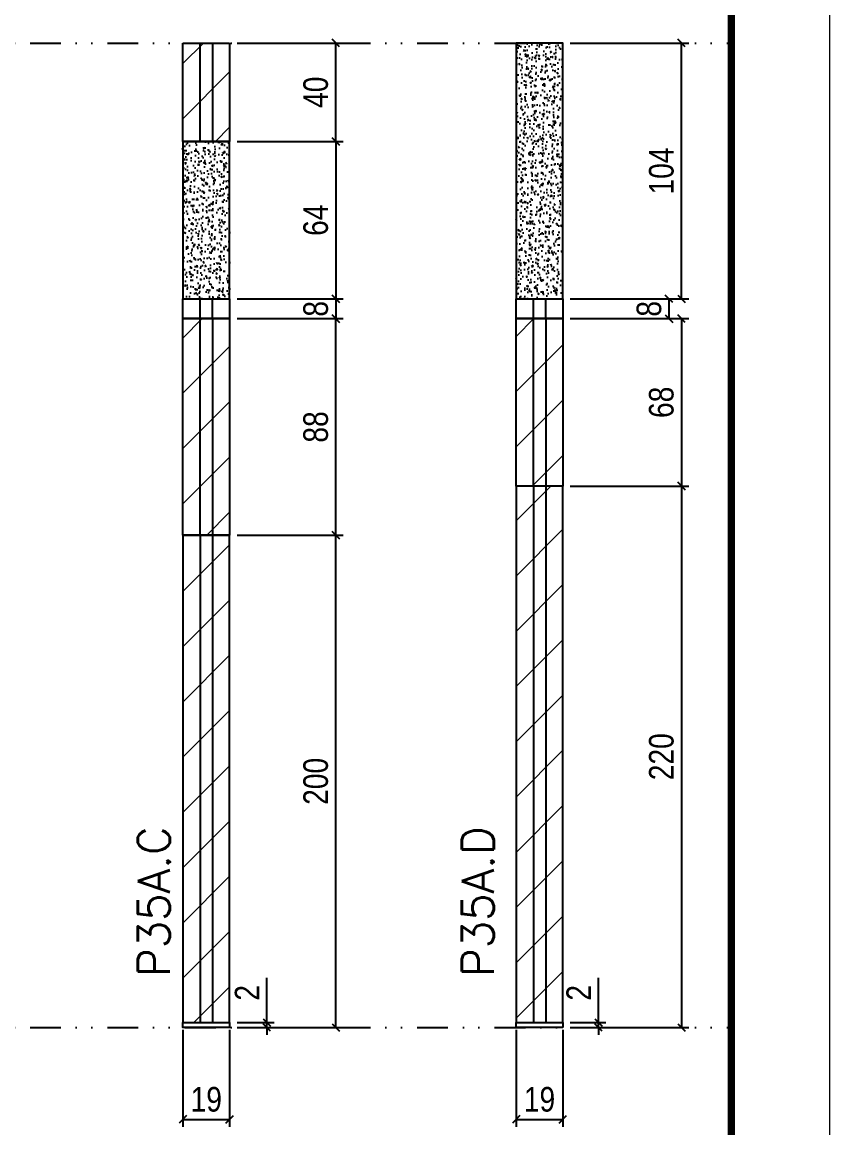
# Model space of a CAD drawing. Extents: x 28748 to 35002, y 14885 to 43501.
# Drawn here: x 33102.2 to 33430.3, y 25572.6 to 26021.9 of the extents above; entities that cross this region are included whole.
import ezdxf

# ---------------------------------------------------------------- set-up
doc = ezdxf.new("R2010")
doc.units = 0
doc.linetypes.add('DASHED', pattern=[0.75, 0.5, -0.25])
doc.linetypes.add('DIVIDE2', pattern=[0.625, 0.25, -0.125, 0, -0.125, 0, -0.125])
for name, color, linetype in [('COTA', 241, 'Continuous'), ('Nível', 160, 'Continuous'), ('Painéis', 200, 'Continuous'), ('SARR_2.2x7', 40, 'Continuous')]:
    doc.layers.add(name, color=color, linetype=linetype)
for name, color, linetype, lineweight in [('Folhas', 255, 'Continuous', 9), ('Hachura', 251, 'Continuous', 9), ('SARRAFO DE PRESSAO', 251, 'DASHED', 9), ('Texto Seção', 7, 'Continuous', 15)]:
    doc.layers.add(name, color=color, linetype=linetype, lineweight=lineweight)
doc.styles.add('COTA TECNICA', font='techl___.ttf', dxfattribs={"height": 10})
doc.styles.add('COTA TECNICA-50', font='techl___.ttf', dxfattribs={"height": 10})
doc.styles.add('REGUA-120', font='ROMANS.shx', dxfattribs={"height": 15})
doc.dimstyles.new('COTA PAINEL-50', dxfattribs={"dimtxt": 10, "dimasz": 3, "dimexe": 3, "dimexo": 3, "dimgap": 3, "dimtad": 1, "dimdec": 1, "dimzin": 12, "dimdsep": 46, "dimtxsty": 'COTA TECNICA-50', "dimblk1": 'OBLIQUE', "dimblk2": 'OBLIQUE', "dimsah": 1, "dimcen": 0.9, "dimclrd": 4, "dimclre": 4, "dimclrt": 240, "dimadec": 1, "dimazin": 3, "dimtfac": 1, "dimtdec": 1, "dimtmove": 0, "dimatfit": 3, "dimfxl": 1, "dimtolj": 1, "dimtzin": 12, "dimarcsym": 0})
doc.dimstyles.new('PAINEL', dxfattribs={"dimtxt": 10, "dimasz": 3, "dimexe": 3, "dimexo": 3, "dimgap": 3, "dimtad": 1, "dimdec": 1, "dimzin": 12, "dimdsep": 46, "dimtxsty": 'COTA TECNICA', "dimblk1": 'OBLIQUE', "dimblk2": 'OBLIQUE', "dimsah": 1, "dimcen": 0.9, "dimclrd": 4, "dimclre": 4, "dimclrt": 240, "dimadec": 1, "dimazin": 3, "dimtfac": 1, "dimtdec": 1, "dimtmove": 0, "dimatfit": 3, "dimfxl": 1, "dimtolj": 1, "dimtzin": 12, "dimarcsym": 0})

# ---------------------------------------------------------------- blocks, each defined once
blk = doc.blocks.new('9999999999')
at = {"layer": 'Folhas'}
blk.add_lwpolyline([(98138.98, 34190.21), (99623.98, 34190.21), (99623.98, 35240.21), (98138.98, 35240.21)], close=True, dxfattribs=at)
at = {"layer": 'Folhas', "color": 30, "const_width": 3}
blk.add_lwpolyline([(98213.98, 34230.21), (99583.98, 34230.21), (99583.98, 35200.21), (98213.98, 35200.21)], close=True, dxfattribs=at)
blk = doc.blocks.new('_Oblique')
at = {"color": 0, "linetype": 'ByBlock', "lineweight": -2}
blk.add_line((-0.5, -0.5), (0.5, 0.5), dxfattribs=at)
blk = doc.blocks.new('*D1136')
at = {"layer": 'COTA', "color": 4, "lineweight": -2, "transparency": 16777216}
for p, q in [((33167.54, 25612.4), (33167.54, 25573.06)), ((33186.54, 25612.4), (33186.54, 25573.06)), ((33167.54, 25576.06), (33186.54, 25576.06))]:
    blk.add_line(p, q, dxfattribs=at)
at = {"layer": 'Defpoints', "color": 0, "transparency": 16777216}
for p in [(33167.54, 25615.4), (33186.54, 25615.4), (33186.54, 25576.06)]:
    blk.add_point(p, dxfattribs=at)
at = {"layer": 'COTA', "color": 4, "lineweight": -2, "transparency": 16777216, "xscale": 3, "yscale": 3, "zscale": 3, "rotation": 180}
blk.add_blockref('_Oblique', (33167.54, 25576.06), dxfattribs=at)
at = {"layer": 'COTA', "color": 4, "lineweight": -2, "transparency": 16777216, "xscale": 3, "yscale": 3, "zscale": 3}
blk.add_blockref('_Oblique', (33186.54, 25576.06), dxfattribs=at)
at = {"layer": 'COTA', "color": 240, "transparency": 16777216, "insert": (33177.04, 25584.14), "char_height": 10, "attachment_point": 5, "style": 'COTA TECNICA'}
blk.add_mtext('\\A1;19', dxfattribs=at)
blk = doc.blocks.new('*D1137')
at = {"layer": 'COTA', "color": 4, "lineweight": -2, "transparency": 16777216}
for p, q in [((33302.9, 25612.4), (33302.9, 25573.06)), ((33321.9, 25612.4), (33321.9, 25573.06)), ((33302.9, 25576.06), (33321.9, 25576.06))]:
    blk.add_line(p, q, dxfattribs=at)
at = {"layer": 'Defpoints', "color": 0, "transparency": 16777216}
for p in [(33302.9, 25615.4), (33321.9, 25615.4), (33321.9, 25576.06)]:
    blk.add_point(p, dxfattribs=at)
at = {"layer": 'COTA', "color": 4, "lineweight": -2, "transparency": 16777216, "xscale": 3, "yscale": 3, "zscale": 3, "rotation": 180}
blk.add_blockref('_Oblique', (33302.9, 25576.06), dxfattribs=at)
at = {"layer": 'COTA', "color": 4, "lineweight": -2, "transparency": 16777216, "xscale": 3, "yscale": 3, "zscale": 3}
blk.add_blockref('_Oblique', (33321.9, 25576.06), dxfattribs=at)
at = {"layer": 'COTA', "color": 240, "transparency": 16777216, "insert": (33312.4, 25584.14), "char_height": 10, "attachment_point": 5, "style": 'COTA TECNICA'}
blk.add_mtext('\\A1;19', dxfattribs=at)
blk = doc.blocks.new('*D1138')
at = {"layer": 'COTA', "color": 4, "lineweight": -2, "transparency": 16777216}
for p, q in [((33324.9, 25833.4), (33373.03, 25833.4)), ((33370.03, 25833.4), (33370.03, 25613.4)), ((33324.9, 25613.4), (33373.03, 25613.4))]:
    blk.add_line(p, q, dxfattribs=at)
at = {"layer": 'Defpoints', "color": 0, "transparency": 16777216}
for p in [(33321.9, 25833.4), (33321.9, 25613.4), (33370.03, 25613.4)]:
    blk.add_point(p, dxfattribs=at)
at = {"layer": 'COTA', "color": 4, "lineweight": -2, "transparency": 16777216, "xscale": 3, "yscale": 3, "zscale": 3}
for p, rotation in [((33370.03, 25833.4), 90), ((33370.03, 25613.4), 270)]:
    blk.add_blockref('_Oblique', p, dxfattribs=dict(at, rotation=rotation))
at = {"layer": 'COTA', "color": 240, "transparency": 16777216, "insert": (33361.93, 25723.4), "char_height": 10, "attachment_point": 5, "rotation": 90, "style": 'COTA TECNICA'}
blk.add_mtext('\\A1;220', dxfattribs=at)
blk = doc.blocks.new('*D1139')
at = {"layer": 'COTA', "color": 4, "lineweight": -2, "transparency": 16777216}
for p, q in [((33324.9, 26013.4), (33373.03, 26013.4)), ((33370.03, 25909.4), (33370.03, 26013.4)), ((33324.9, 25909.4), (33373.03, 25909.4))]:
    blk.add_line(p, q, dxfattribs=at)
at = {"layer": 'Defpoints', "color": 0, "transparency": 16777216}
for p in [(33321.9, 26013.4), (33370.03, 26013.4), (33321.9, 25909.4)]:
    blk.add_point(p, dxfattribs=at)
at = {"layer": 'COTA', "color": 4, "lineweight": -2, "transparency": 16777216, "xscale": 3, "yscale": 3, "zscale": 3}
for p, rotation in [((33370.03, 26013.4), 90), ((33370.03, 25909.4), 270)]:
    blk.add_blockref('_Oblique', p, dxfattribs=dict(at, rotation=rotation))
at = {"layer": 'COTA', "color": 240, "transparency": 16777216, "insert": (33361.93, 25961.4), "char_height": 10, "attachment_point": 5, "rotation": 90, "style": 'COTA TECNICA'}
blk.add_mtext('\\A1;104', dxfattribs=at)
blk = doc.blocks.new('*D1140')
at = {"layer": 'COTA', "color": 4, "lineweight": -2, "transparency": 16777216}
for p, q in [((33189.54, 25813.4), (33232.63, 25813.4)), ((33229.63, 25613.4), (33229.63, 25813.4)), ((33189.54, 25613.4), (33232.63, 25613.4))]:
    blk.add_line(p, q, dxfattribs=at)
at = {"layer": 'Defpoints', "color": 0, "transparency": 16777216}
for p in [(33186.54, 25813.4), (33229.63, 25813.4), (33186.54, 25613.4)]:
    blk.add_point(p, dxfattribs=at)
at = {"layer": 'COTA', "color": 4, "lineweight": -2, "transparency": 16777216, "xscale": 3, "yscale": 3, "zscale": 3}
for p, rotation in [((33229.63, 25813.4), 90), ((33229.63, 25613.4), 270)]:
    blk.add_blockref('_Oblique', p, dxfattribs=dict(at, rotation=rotation))
at = {"layer": 'COTA', "color": 240, "transparency": 16777216, "insert": (33221.53, 25713.4), "char_height": 10, "attachment_point": 5, "rotation": 90, "style": 'COTA TECNICA'}
blk.add_mtext('\\A1;200', dxfattribs=at)
blk = doc.blocks.new('*D1141')
at = {"layer": 'COTA', "color": 4, "lineweight": -2, "transparency": 16777216}
for p, q in [((33201.63, 25615.4), (33201.63, 25633.51)), ((33189.54, 25615.4), (33204.63, 25615.4)), ((33201.63, 25613.4), (33201.63, 25615.4)), ((33189.54, 25613.4), (33204.63, 25613.4)), ((33201.63, 25613.4), (33201.63, 25610.4))]:
    blk.add_line(p, q, dxfattribs=at)
at = {"layer": 'Defpoints', "color": 0, "transparency": 16777216}
for p in [(33186.54, 25615.4), (33201.63, 25615.4), (33186.54, 25613.4)]:
    blk.add_point(p, dxfattribs=at)
at = {"layer": 'COTA', "color": 4, "lineweight": -2, "transparency": 16777216, "xscale": 3, "yscale": 3, "zscale": 3}
for p, rotation in [((33201.63, 25615.4), 270), ((33201.63, 25613.4), 90)]:
    blk.add_blockref('_Oblique', p, dxfattribs=dict(at, rotation=rotation))
at = {"layer": 'COTA', "color": 240, "transparency": 16777216, "insert": (33193.63, 25627.46), "char_height": 10, "attachment_point": 5, "rotation": 90, "style": 'COTA TECNICA-50'}
blk.add_mtext('\\A1;2', dxfattribs=at)
blk = doc.blocks.new('*D1907')
at = {"layer": 'COTA', "color": 4, "linetype": 'ByBlock', "lineweight": -2, "transparency": 16777216}
for p, q in [((33189.54, 25973.4), (33232.63, 25973.4)), ((33229.63, 25973.4), (33229.63, 25909.4)), ((33189.54, 25909.4), (33232.63, 25909.4))]:
    blk.add_line(p, q, dxfattribs=at)
at = {"layer": 'Defpoints', "color": 0, "linetype": 'ByBlock', "transparency": 16777216}
for p in [(33186.54, 25973.4), (33186.54, 25909.4), (33229.63, 25909.4)]:
    blk.add_point(p, dxfattribs=at)
at = {"layer": 'COTA', "color": 4, "linetype": 'ByBlock', "lineweight": -2, "transparency": 16777216, "xscale": 3, "yscale": 3, "zscale": 3}
for p, rotation in [((33229.63, 25973.4), 90), ((33229.63, 25909.4), 270)]:
    blk.add_blockref('_Oblique', p, dxfattribs=dict(at, rotation=rotation))
at = {"layer": 'COTA', "color": 240, "linetype": 'ByBlock', "transparency": 16777216, "insert": (33221.53, 25941.4), "char_height": 10, "attachment_point": 5, "rotation": 90, "style": 'COTA TECNICA'}
blk.add_mtext('\\A1;64', dxfattribs=at)
blk = doc.blocks.new('*D1908')
at = {"layer": 'COTA', "color": 4, "linetype": 'ByBlock', "lineweight": -2, "transparency": 16777216}
for p, q in [((33336.32, 25615.4), (33336.32, 25633.51)), ((33324.9, 25615.4), (33339.32, 25615.4)), ((33336.32, 25613.4), (33336.32, 25615.4)), ((33324.9, 25613.4), (33339.32, 25613.4)), ((33336.32, 25613.4), (33336.32, 25610.4))]:
    blk.add_line(p, q, dxfattribs=at)
at = {"layer": 'Defpoints', "color": 0, "linetype": 'ByBlock', "transparency": 16777216}
for p in [(33321.9, 25615.4), (33336.32, 25615.4), (33321.9, 25613.4)]:
    blk.add_point(p, dxfattribs=at)
at = {"layer": 'COTA', "color": 4, "linetype": 'ByBlock', "lineweight": -2, "transparency": 16777216, "xscale": 3, "yscale": 3, "zscale": 3}
for p, rotation in [((33336.32, 25615.4), 270), ((33336.32, 25613.4), 90)]:
    blk.add_blockref('_Oblique', p, dxfattribs=dict(at, rotation=rotation))
at = {"layer": 'COTA', "color": 240, "linetype": 'ByBlock', "transparency": 16777216, "insert": (33328.32, 25627.46), "char_height": 10, "attachment_point": 5, "rotation": 90, "style": 'COTA TECNICA'}
blk.add_mtext('\\A1;2', dxfattribs=at)
blk = doc.blocks.new('*D1949')
at = {"layer": 'COTA', "color": 4, "lineweight": -2, "transparency": 16777216}
for p, q in [((33189.54, 26013.4), (33232.63, 26013.4)), ((33229.63, 25973.4), (33229.63, 26013.4)), ((33189.54, 25973.4), (33232.63, 25973.4))]:
    blk.add_line(p, q, dxfattribs=at)
at = {"layer": 'Defpoints', "color": 0, "transparency": 16777216}
for p in [(33186.54, 26013.4), (33229.63, 26013.4), (33186.54, 25973.4)]:
    blk.add_point(p, dxfattribs=at)
at = {"layer": 'COTA', "color": 4, "lineweight": -2, "transparency": 16777216, "xscale": 3, "yscale": 3, "zscale": 3}
for p, rotation in [((33229.63, 26013.4), 90), ((33229.63, 25973.4), 270)]:
    blk.add_blockref('_Oblique', p, dxfattribs=dict(at, rotation=rotation))
at = {"layer": 'COTA', "color": 240, "transparency": 16777216, "insert": (33221.53, 25993.4), "char_height": 10, "attachment_point": 5, "rotation": 90, "style": 'COTA TECNICA'}
blk.add_mtext('\\A1;40', dxfattribs=at)
blk = doc.blocks.new('*D2340')
at = {"layer": 'COTA', "color": 4, "lineweight": -2, "transparency": 16777216}
for p, q in [((33189.54, 25901.4), (33232.63, 25901.4)), ((33229.63, 25813.4), (33229.63, 25901.4)), ((33189.54, 25813.4), (33232.63, 25813.4))]:
    blk.add_line(p, q, dxfattribs=at)
at = {"layer": 'Defpoints', "color": 0, "transparency": 16777216}
for p in [(33186.54, 25901.4), (33229.63, 25901.4), (33186.54, 25813.4)]:
    blk.add_point(p, dxfattribs=at)
at = {"layer": 'COTA', "color": 4, "lineweight": -2, "transparency": 16777216, "xscale": 3, "yscale": 3, "zscale": 3}
for p, rotation in [((33229.63, 25901.4), 90), ((33229.63, 25813.4), 270)]:
    blk.add_blockref('_Oblique', p, dxfattribs=dict(at, rotation=rotation))
at = {"layer": 'COTA', "color": 240, "transparency": 16777216, "insert": (33221.53, 25857.4), "char_height": 10, "attachment_point": 5, "rotation": 90, "style": 'COTA TECNICA'}
blk.add_mtext('\\A1;88', dxfattribs=at)
blk = doc.blocks.new('*D2342')
at = {"layer": 'COTA', "color": 4, "lineweight": -2, "transparency": 16777216}
for p, q in [((33324.9, 25901.4), (33373.03, 25901.4)), ((33370.03, 25901.4), (33370.03, 25833.4)), ((33324.9, 25833.4), (33373.03, 25833.4))]:
    blk.add_line(p, q, dxfattribs=at)
at = {"layer": 'Defpoints', "color": 0, "transparency": 16777216}
for p in [(33321.9, 25901.4), (33321.9, 25833.4), (33370.03, 25833.4)]:
    blk.add_point(p, dxfattribs=at)
at = {"layer": 'COTA', "color": 4, "lineweight": -2, "transparency": 16777216, "xscale": 3, "yscale": 3, "zscale": 3}
for p, rotation in [((33370.03, 25901.4), 90), ((33370.03, 25833.4), 270)]:
    blk.add_blockref('_Oblique', p, dxfattribs=dict(at, rotation=rotation))
at = {"layer": 'COTA', "color": 240, "transparency": 16777216, "insert": (33361.91, 25867.4), "char_height": 10, "attachment_point": 5, "rotation": 90, "style": 'COTA TECNICA'}
blk.add_mtext('\\A1;68', dxfattribs=at)
blk = doc.blocks.new('*D2643')
at = {"layer": 'COTA', "color": 4, "lineweight": -2, "transparency": 16777216}
for p, q in [((33189.54, 25909.4), (33232.63, 25909.4)), ((33229.63, 25909.4), (33229.63, 25901.4)), ((33189.54, 25901.4), (33232.63, 25901.4))]:
    blk.add_line(p, q, dxfattribs=at)
at = {"layer": 'Defpoints', "color": 0, "transparency": 16777216}
for p in [(33186.54, 25909.4), (33186.54, 25901.4), (33229.63, 25901.4)]:
    blk.add_point(p, dxfattribs=at)
at = {"layer": 'COTA', "color": 4, "lineweight": -2, "transparency": 16777216, "xscale": 3, "yscale": 3, "zscale": 3}
for p, rotation in [((33229.63, 25909.4), 90), ((33229.63, 25901.4), 270)]:
    blk.add_blockref('_Oblique', p, dxfattribs=dict(at, rotation=rotation))
at = {"layer": 'COTA', "color": 240, "transparency": 16777216, "insert": (33221.53, 25905.4), "char_height": 10, "attachment_point": 5, "rotation": 90, "style": 'COTA TECNICA'}
blk.add_mtext('\\A1;8', dxfattribs=at)
blk = doc.blocks.new('*D2644')
at = {"layer": 'COTA', "color": 4, "lineweight": -2, "transparency": 16777216}
for p, q in [((33324.9, 25909.4), (33367.99, 25909.4)), ((33364.99, 25909.4), (33364.99, 25901.4)), ((33324.9, 25901.4), (33367.99, 25901.4))]:
    blk.add_line(p, q, dxfattribs=at)
at = {"layer": 'Defpoints', "color": 0, "transparency": 16777216}
for p in [(33321.9, 25909.4), (33321.9, 25901.4), (33364.99, 25901.4)]:
    blk.add_point(p, dxfattribs=at)
at = {"layer": 'COTA', "color": 4, "lineweight": -2, "transparency": 16777216, "xscale": 3, "yscale": 3, "zscale": 3}
for p, rotation in [((33364.99, 25909.4), 90), ((33364.99, 25901.4), 270)]:
    blk.add_blockref('_Oblique', p, dxfattribs=dict(at, rotation=rotation))
at = {"layer": 'COTA', "color": 240, "transparency": 16777216, "insert": (33356.89, 25905.4), "char_height": 10, "attachment_point": 5, "rotation": 90, "style": 'COTA TECNICA'}
blk.add_mtext('\\A1;8', dxfattribs=at)

msp = doc.modelspace()

# ---------------------------------------------------------------- hatches: boundary and pattern name
at = {"layer": 'COTA', "linetype": 'ByBlock'}
h = msp.add_hatch(dxfattribs=at)
h.set_pattern_fill('AR-CONC', color=256, scale=0.03)
h.set_pattern_definition([(50, (-98617.3706, -2053.6368), (5.46554007, -0.47817257), [0.5715, -6.2865]), (355, (-98617.3706, -2053.637), (-1.05730264, 5.73170536), [0.4572, -5.02921753]), (100.4514447, (-98616.915, -2053.6766), (4.40823741, 5.25353256), [0.48570026, -5.34270734]), (46.1842, (-98617.3706, -2052.113), (8.13237123, -1.26126984), [0.85725, -9.42975]), (96.6355576, (-98616.693, -2052.218), (7.122124, 7.42278374), [0.7285507, -8.01406824]), (351.184151, (-98617.3706, -2052.113), (7.122124, 7.42278374), [0.685799, -7.54379196]), (21, (-98616.6086, -2052.4938), (4.54843174, -3.06795595), [0.5715, -6.2865]), (326, (-98616.6086, -2052.494), (1.85406085, 5.52563898), [0.4572, -5.0292]), (71.451445, (-98616.2295, -2052.7494), (6.40249258, 2.45768307), [0.48570026, -5.34269813]), (37.5, (-98617.3706, -2053.6368), (0.092658098, 2.536651166), [0, -4.96824, 0, -5.1054, 0, -5.04825]), (7.5, (-98617.3706, -2053.6368), (2.004589875, 3.005417245), [0, -2.91084, 0, -4.85394, 0, -1.92405]), (327.5, (-98619.0698, -2053.6368), (4.067717855, -0.17186232), [0, -1.905, 0, -5.9436, 0, -7.8867]), (317.5, (-98619.832, -2053.6368), (4.44387544, 0.76279473), [0, -2.4765, 0, -3.94716, 0, -5.6007])])
h.paths.add_polyline_path([(33302.9, 25909.4), (33321.9, 25909.4), (33321.9, 26013.4), (33302.9, 26013.4)])
h = msp.add_hatch(dxfattribs=at)
h.set_pattern_fill('AR-CONC', color=256, scale=0.03)
h.set_pattern_definition([(50, (-98557.558, -2092.6368), (5.46554007, -0.47817257), [0.5715, -6.2865]), (355, (-98557.558, -2092.637), (-1.05730264, 5.73170536), [0.4572, -5.02921753]), (100.4514447, (-98557.1024, -2092.6766), (4.40823741, 5.25353256), [0.48570026, -5.34270734]), (46.1842, (-98557.558, -2091.113), (8.13237123, -1.26126984), [0.85725, -9.42975]), (96.6355576, (-98556.88, -2091.218), (7.122124, 7.42278374), [0.7285507, -8.01406824]), (351.184151, (-98557.558, -2091.113), (7.122124, 7.42278374), [0.685799, -7.54379196]), (21, (-98556.796, -2091.4938), (4.54843174, -3.06795595), [0.5715, -6.2865]), (326, (-98556.796, -2091.494), (1.85406085, 5.52563898), [0.4572, -5.0292]), (71.451445, (-98556.417, -2091.7494), (6.40249258, 2.45768307), [0.48570026, -5.34269813]), (37.5, (-98557.558, -2092.6368), (0.092658098, 2.536651166), [0, -4.96824, 0, -5.1054, 0, -5.04825]), (7.5, (-98557.558, -2092.6368), (2.004589875, 3.005417245), [0, -2.91084, 0, -4.85394, 0, -1.92405]), (327.5, (-98559.2572, -2092.6368), (4.067717855, -0.17186232), [0, -1.905, 0, -5.9436, 0, -7.8867]), (317.5, (-98560.019, -2092.6368), (4.44387544, 0.76279473), [0, -2.4765, 0, -3.94716, 0, -5.6007])])
h.paths.add_polyline_path([(33167.79, 25909.4), (33186.79, 25909.4), (33186.29, 25973.4), (33167.29, 25973.4)])
at = {"layer": 'Hachura'}
h = msp.add_hatch(dxfattribs=at)
h.set_pattern_fill('ANSI31', color=256, scale=5)
h.set_pattern_definition([(45, (28996.309, 36830.885), (-11.22532, 11.22532), [])])
h.paths.add_polyline_path([(33167.54, 25973.4), (33186.54, 25973.4), (33186.54, 26013.4), (33167.54, 26013.4)])
h = msp.add_hatch(dxfattribs=at)
h.set_pattern_fill('ANSI31', color=256, scale=5)
h.paths.add_polyline_path([(33186.54, 25901.4), (33167.54, 25901.4), (33167.54, 25813.4), (33186.54, 25813.4)])
h = msp.add_hatch(dxfattribs=at)
h.set_pattern_fill('ANSI31', color=256, scale=5)
h.paths.add_polyline_path([(33321.9, 25901.4), (33302.9, 25901.4), (33302.9, 25833.4), (33321.9, 25833.4)])
at = {"layer": 'Hachura', "linetype": 'ByBlock'}
h = msp.add_hatch(dxfattribs=at)
h.set_pattern_fill('ANSI31', color=256, scale=5)
h.set_pattern_definition([(45, (-98674.158, -2076.637), (-11.2253202, 11.2253202), [])])
h.paths.add_polyline_path([(33321.9, 25833.4), (33302.9, 25833.4), (33302.9, 25615.4), (33321.9, 25615.4)])
h = msp.add_hatch(dxfattribs=at)
h.set_pattern_fill('ANSI31', color=256, scale=5)
h.set_pattern_definition([(45, (28996.309, 33271.16), (-11.22532, 11.22532), [])])
h.paths.add_polyline_path([(33186.54, 25813.4), (33167.54, 25813.4), (33167.54, 25615.4), (33186.54, 25615.4)])

# ---------------------------------------------------------------- linework, layer by layer
at = {"layer": 'COTA', "linetype": 'ByBlock'}
for points in [[(33302.9, 25909.4), (33321.9, 25909.4), (33321.9, 26013.4), (33302.9, 26013.4)], [(33167.54, 25909.4), (33186.54, 25909.4), (33186.54, 25973.4), (33167.54, 25973.4)]]:
    msp.add_lwpolyline(points, close=True, dxfattribs=at)
at = {"layer": 'Nível', "color": 4, "linetype": 'DIVIDE2', "ltscale": 50}
for p, q in [((32319.21, 26013.4), (33390.34, 26013.4)), ((32319.21, 25613.4), (33390.34, 25613.4))]:
    msp.add_line(p, q, dxfattribs=at)
at = {"layer": 'Painéis'}
for p, q in [((33167.54, 26013.4), (33186.54, 26013.4)), ((33167.54, 25973.4), (33167.54, 26013.4)), ((33186.54, 26013.4), (33186.54, 25973.4)), ((33186.54, 25973.4), (33167.54, 25973.4)), ((33167.54, 25901.4), (33186.54, 25901.4)), ((33167.54, 25813.4), (33167.54, 25901.4)), ((33186.54, 25901.4), (33186.54, 25813.4)), ((33302.9, 25901.4), (33321.9, 25901.4)), ((33302.9, 25833.4), (33302.9, 25901.4)), ((33302.9, 25901.4), (33321.9, 25901.4)), ((33321.9, 25901.4), (33321.9, 25833.4)), ((33302.9, 25833.4), (33302.9, 25615.4)), ((33321.9, 25833.4), (33302.9, 25833.4)), ((33321.9, 25615.4), (33321.9, 25833.4)), ((33186.54, 25813.4), (33167.54, 25813.4)), ((33167.54, 25813.4), (33186.54, 25813.4)), ((33167.54, 25813.4), (33186.54, 25813.4)), ((33186.54, 25813.4), (33167.54, 25813.4)), ((33167.54, 25813.4), (33186.54, 25813.4)), ((33186.54, 25813.4), (33167.54, 25813.4)), ((33186.54, 25813.4), (33167.54, 25813.4)), ((33302.9, 25615.4), (33321.9, 25615.4)), ((33302.9, 25615.4), (33321.9, 25615.4)), ((33302.9, 25613.4), (33302.9, 25615.4)), ((33321.9, 25615.4), (33321.9, 25613.4)), ((33321.9, 25613.4), (33302.9, 25613.4))]:
    msp.add_line(p, q, dxfattribs=at)
for points in [[(33167.54, 25973.4), (33186.54, 25973.4), (33186.54, 25973.4), (33167.54, 25973.4)], [(33167.54, 25909.4), (33186.54, 25909.4), (33186.54, 25901.4), (33167.54, 25901.4)], [(33302.9, 25909.4), (33321.9, 25909.4), (33321.9, 25901.4), (33302.9, 25901.4)], [(33167.54, 25615.4), (33186.54, 25615.4), (33186.54, 25813.4), (33167.54, 25813.4)], [(33167.54, 25813.4), (33186.54, 25813.4), (33186.54, 25813.4), (33167.54, 25813.4)], [(33167.54, 25615.4), (33186.54, 25615.4), (33186.54, 25613.4), (33167.54, 25613.4)]]:
    msp.add_lwpolyline(points, close=True, dxfattribs=at)
at = {"layer": 'SARR_2.2x7'}
for p, q in [((33174.54, 25973.4), (33174.54, 26013.4)), ((33179.54, 26013.4), (33179.54, 25973.4)), ((33174.54, 25901.4), (33174.54, 25909.4)), ((33179.54, 25901.4), (33179.54, 25909.4)), ((33309.9, 25901.4), (33309.9, 25909.4)), ((33314.9, 25901.4), (33314.9, 25909.4)), ((33174.54, 25813.4), (33174.54, 25901.4)), ((33179.54, 25901.4), (33179.54, 25813.4)), ((33309.9, 25833.4), (33309.9, 25901.4)), ((33314.9, 25901.4), (33314.9, 25833.4)), ((33309.9, 25833.4), (33309.9, 25615.4)), ((33314.9, 25833.4), (33314.9, 25615.4)), ((33174.54, 25813.4), (33174.54, 25615.4)), ((33179.54, 25813.4), (33179.54, 25615.4))]:
    msp.add_line(p, q, dxfattribs=at)

# ---------------------------------------------------------------- block references
at = {"layer": 'SARRAFO DE PRESSAO', "color": 6, "linetype": 'ByBlock'}
msp.add_blockref('9999999999', (-66193.64, -8968.09), dxfattribs=at)

# ---------------------------------------------------------------- texts
at = {"layer": 'Texto Seção', "char_height": 13, "width": 285.3299, "attachment_point": 7, "rotation": 90, "style": 'REGUA-120'}
for s, insert in [('P35A.C', (33162.24, 25633.87)), ('P35A.D', (33293.81, 25633.87))]:
    msp.add_mtext(s, dxfattribs=dict(at, insert=insert))

# ---------------------------------------------------------------- dimensions: what is measured, and where the dimension line sits
at = {"layer": 'COTA'}
for base, p1, p2, picture, middle in [((33229.63, 26013.4), (33186.54, 25973.4), (33186.54, 26013.4), '*D1949', (33221.53, 25993.4)), ((33229.63, 25901.4), (33186.54, 25813.4), (33186.54, 25901.4), '*D2340', (33221.53, 25857.4)), ((33370.03, 25833.4), (33321.9, 25901.4), (33321.9, 25833.4), '*D2342', (33361.91, 25867.4))]:
    dim = msp.add_linear_dim(base=base, p1=p1, p2=p2, angle=90, dimstyle='PAINEL', dxfattribs=at)
    dim.commit()
    dim.dimension.update_dxf_attribs({"geometry": picture, "text_midpoint": middle})
for base, p1, p2, picture, middle in [((33370.03, 26013.4), (33321.9, 25909.4), (33321.9, 26013.4), '*D1139', (33361.93, 25961.4)), ((33370.03, 25613.4), (33321.9, 25833.4), (33321.9, 25613.4), '*D1138', (33361.93, 25723.4)), ((33229.63, 25813.4), (33186.54, 25613.4), (33186.54, 25813.4), '*D1140', (33221.53, 25713.4))]:
    dim = msp.add_linear_dim(base=base, p1=p1, p2=p2, angle=90, dimstyle='PAINEL', override={"dimarcsym": 2}, dxfattribs=at)
    dim.commit()
    dim.dimension.update_dxf_attribs({"geometry": picture, "text_midpoint": middle})
at = {"layer": 'COTA', "linetype": 'ByBlock'}
for base, p1, p2, picture, middle in [((33229.63, 25909.4), (33186.54, 25973.4), (33186.54, 25909.4), '*D1907', (33221.53, 25941.4)), ((33336.32, 25615.4), (33321.9, 25613.4), (33321.9, 25615.4), '*D1908', (33328.32, 25627.46))]:
    dim = msp.add_linear_dim(base=base, p1=p1, p2=p2, angle=90, dimstyle='PAINEL', dxfattribs=at)
    dim.commit()
    dim.dimension.update_dxf_attribs({"geometry": picture, "text_midpoint": middle})
at = {"layer": 'COTA'}
for base, p1, p2, dimstyle, picture, middle in [((33229.63, 25901.4), (33186.54, 25909.4), (33186.54, 25901.4), 'PAINEL', '*D2643', (33229.63, 25905.4)), ((33364.99, 25901.4), (33321.9, 25909.4), (33321.9, 25901.4), 'PAINEL', '*D2644', (33364.99, 25905.4)), ((33201.63, 25615.4), (33186.54, 25613.4), (33186.54, 25615.4), 'COTA PAINEL-50', '*D1141', (33201.63, 25627.46))]:
    dim = msp.add_linear_dim(base=base, p1=p1, p2=p2, angle=90, dimstyle=dimstyle, dxfattribs=at)
    dim.commit()
    dim.dimension.update_dxf_attribs({"geometry": picture, "text_midpoint": middle, "dimtype": 160})
for base, p1, p2, picture, middle in [((33186.54, 25576.06), (33167.54, 25615.4), (33186.54, 25615.4), '*D1136', (33177.04, 25584.14)), ((33321.9, 25576.06), (33302.9, 25615.4), (33321.9, 25615.4), '*D1137', (33312.4, 25584.14))]:
    dim = msp.add_linear_dim(base=base, p1=p1, p2=p2, dimstyle='PAINEL', override={"dimarcsym": 2}, dxfattribs=at)
    dim.commit()
    dim.dimension.update_dxf_attribs({"geometry": picture, "text_midpoint": middle})

doc.saveas('drawing.dxf')
